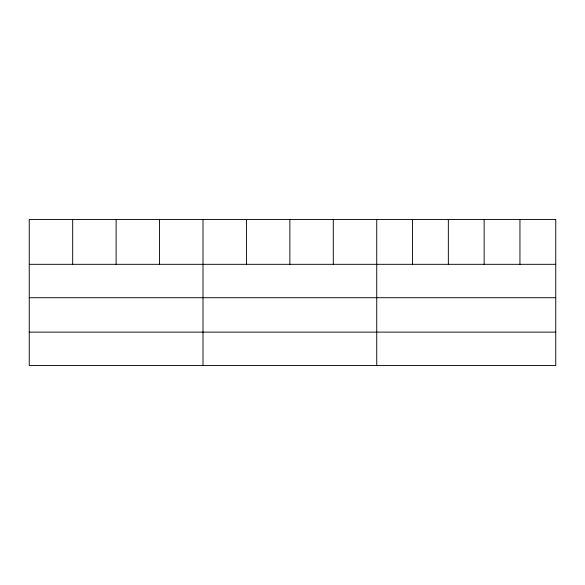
<?xml version="1.0" encoding="UTF-8"?>
<svg xmlns="http://www.w3.org/2000/svg" width="585" height="585" viewBox="0 0 585 585"><rect width="100%" height="100%" fill="white"/><g stroke="black" fill="none" stroke-linecap="round" stroke-linejoin="round"><path stroke-width="0.88" d="M29.25 264.318L555.75 264.318M29.25 297.714L555.75 297.714M29.25 332.119L555.75 332.119M519.948 219.477L519.948 264.318M484.146 219.477L484.146 264.318M448.344 219.477L448.344 264.318M412.542 219.477L412.542 264.318M376.74 219.477L376.74 365.523M333.304 219.477L333.304 264.318M289.867 219.477L289.867 264.318M246.431 219.477L246.431 264.318M202.995 219.477L202.995 365.523M159.559 219.477L159.559 264.318M116.123 219.477L116.123 264.318M72.686 219.477L72.686 264.318M555.75 219.477L29.25 219.477L29.25 365.523L555.75 365.523L555.75 219.477"/></g></svg>
